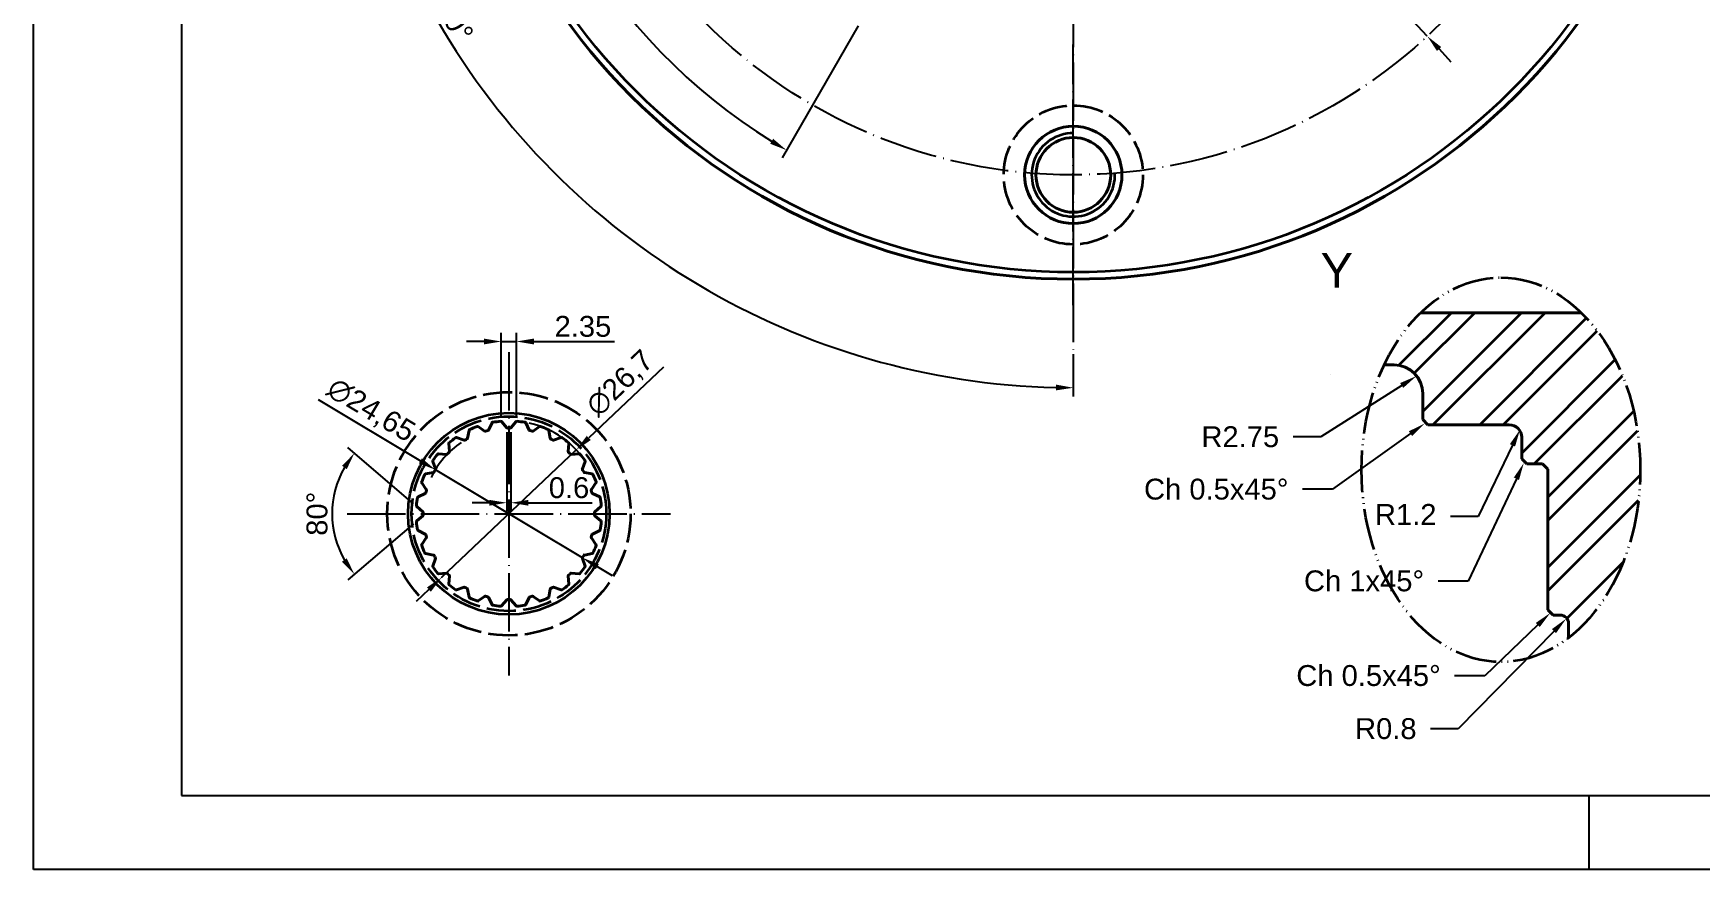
# Model space of a CAD drawing. Header units: millimetres. Extents: x 2429 to 2877, y 1091 to 1407.
# Drawn here: x 2429 to 2668.9, y 1091 to 1211.3 of the extents above; entities that cross this region are included whole.
import ezdxf
from ezdxf import colors
from ezdxf.entities.mleader import LeaderData, LeaderLine
from ezdxf.math import Vec2, Vec3

# ---------------------------------------------------------------- set-up
doc = ezdxf.new("R2010")
doc.units = ezdxf.units.MM
for name, pattern in [('ACAD_ISO02W100', [15, 12, -3]), ('ACAD_ISO04W100', [30, 24, -3, 0, -3]), ('ACAD_ISO05W100', [33, 24, -3, 0, -3, 0, -3])]:
    doc.linetypes.add(name, pattern=pattern)
for name, color, linetype, lineweight in [('AM_0', 7, 'Continuous', 40), ('AM_4', 1, 'ACAD_ISO04W100', 25), ('AM_5', 3, 'Continuous', 25), ('AM_7', 4, 'Continuous', 35), ('AM_8', 40, 'ACAD_ISO02W100', 35), ('AM_BOR', 2, 'ACAD_ISO05W100', 35)]:
    doc.layers.add(name, color=color, linetype=linetype, lineweight=lineweight)
doc.styles.get("Standard").update_dxf_attribs({"font": 'arial.ttf'})
doc.dimstyles.new('ISO-25', dxfattribs={"dimtxt": 3, "dimasz": 2.5, "dimexe": 1.25, "dimexo": 0.625, "dimtad": 1, "dimtxsty": 'Standard', "dimcen": 2.5, "dimadec": 0, "dimazin": 0, "dimtfac": 1, "dimtmove": 0, "dimatfit": 3, "dimfxl": 1, "dimarcsym": 0})

# ---------------------------------------------------------------- blocks, each defined once
blk = doc.blocks.new('A3 ZTL')
for p, q in [((19.57, 280.82), (19.57, 9.78)), ((19.57, 9.78), (401.17, 9.78))]:
    blk.add_line(p, q)
at = {"layer": 'AM_BOR', "color": 135, "linetype": 'Continuous', "lineweight": 25}
for p, q in [((0, 0), (0, 290.61)), ((410.96, 0), (0, 0))]:
    blk.add_line(p, q, dxfattribs=at)
at = {"layer": 'AM_BOR', "color": 135, "lineweight": 25}
blk.add_line((205.48, 9.78), (205.48, 0), dxfattribs=at)
blk = doc.blocks.new('*D42')
at = {"layer": 'AM_5', "color": 0, "lineweight": -2}
for p, q in [((2496.93, 1313.1), (2486.12, 1319.34)), ((2578.66, 1165.13), (2578.66, 1159.05))]:
    blk.add_line(p, q, dxfattribs=at)
blk.add_arc((2578.66, 1265.91), 105.61, 151.3564, 268.6436, dxfattribs=at)
at = {"layer": 'AM_5', "color": 0}
for points in [[(2485.62, 1316.74), (2486.34, 1316.33), (2487.2, 1318.72)], [(2576.17, 1160.75), (2576.16, 1159.92), (2578.66, 1160.3)]]:
    blk.add_solid(points, dxfattribs=at)
at = {"layer": 'Defpoints', "color": 0}
for p in [(2578.66, 1366.07), (2497.47, 1312.79), (2529.95, 1294.04), (2474.66, 1247.57), (2578.66, 1165.75)]:
    blk.add_point(p, dxfattribs=at)
at = {"layer": 'AM_5', "color": 0, "insert": (2489.07, 1214.19), "char_height": 3, "attachment_point": 5, "rotation": 300}
blk.add_mtext('120°', dxfattribs=at)
blk = doc.blocks.new('*D43')
at = {"layer": 'AM_5', "color": 0, "lineweight": -2}
blk.add_line((2547.72, 1212.33), (2536.79, 1193.38), dxfattribs=at)
blk.add_arc((2578.66, 1265.91), 82.5, 181.7363, 238.2637, dxfattribs=at)
at = {"layer": 'AM_5', "color": 0}
for points in [[(2495.78, 1263.41), (2496.62, 1263.42), (2496.16, 1265.91)], [(2535.48, 1196.1), (2535.05, 1195.39), (2537.41, 1194.46)]]:
    blk.add_solid(points, dxfattribs=at)
at = {"layer": 'Defpoints', "color": 0}
for p in [(2478.5, 1265.91), (2787.69, 1265.91), (2501.14, 1237.69), (2560.29, 1234.09), (2548.04, 1212.87)]:
    blk.add_point(p, dxfattribs=at)
at = {"layer": 'AM_5', "color": 0, "insert": (2509.08, 1225.74), "char_height": 3, "attachment_point": 5, "rotation": 300}
blk.add_mtext('60°', dxfattribs=at)
blk = doc.blocks.new('*D44')
at = {"layer": 'AM_5', "color": 0, "lineweight": -2}
for p, q in [((2503.49, 1347.18), (2526.04, 1322.81)), ((2629.59, 1210.85), (2527.74, 1320.97)), ((2631.29, 1209.02), (2632.98, 1207.18))]:
    blk.add_line(p, q, dxfattribs=at)
at = {"layer": 'AM_5', "color": 0}
for points in [[(2526.34, 1323.09), (2525.73, 1322.52), (2527.74, 1320.97)], [(2631.59, 1209.3), (2630.98, 1208.73), (2629.59, 1210.85)]]:
    blk.add_solid(points, dxfattribs=at)
at = {"layer": 'Defpoints', "color": 0}
for p in [(2527.74, 1320.97), (2629.59, 1210.85)]:
    blk.add_point(p, dxfattribs=at)
at = {"layer": 'AM_5', "color": 0, "insert": (2508.92, 1344.62), "char_height": 3, "attachment_point": 5, "rotation": 312.7669}
blk.add_mtext('∅150', dxfattribs=at)
blk = doc.blocks.new('*D62')
at = {"layer": 'AM_5', "color": 0, "lineweight": -2}
for p, q in [((2519.71, 1163.27), (2508.96, 1153.08)), ((2487.77, 1133), (2507.15, 1151.36)), ((2485.95, 1131.28), (2484.14, 1129.56))]:
    blk.add_line(p, q, dxfattribs=at)
blk.add_arc((2497.46, 1142.18), 13.35, 38.106, 77.321, dxfattribs=at)
at = {"layer": 'AM_5', "color": 0}
for points in [[(2508.67, 1153.39), (2509.25, 1152.78), (2507.15, 1151.36)], [(2485.67, 1131.58), (2486.24, 1130.97), (2487.77, 1133)]]:
    blk.add_solid(points, dxfattribs=at)
at = {"layer": 'Defpoints', "color": 0}
for p in [(2507.15, 1151.36), (2487.77, 1133)]:
    blk.add_point(p, dxfattribs=at)
at = {"layer": 'AM_5', "color": 0, "insert": (2513.54, 1160.84), "char_height": 3, "attachment_point": 5, "rotation": 43.4708}
blk.add_mtext('∅26,7', dxfattribs=at)
blk = doc.blocks.new('*D63')
at = {"layer": 'AM_5', "color": 0, "lineweight": -2}
for p, q in [((2470.01, 1158.6), (2484.73, 1149.79)), ((2508.04, 1135.85), (2486.88, 1148.51)), ((2510.18, 1134.57), (2512.33, 1133.29))]:
    blk.add_line(p, q, dxfattribs=at)
blk.add_arc((2497.46, 1142.18), 12.33, 123.7309, 154.9314, dxfattribs=at)
at = {"layer": 'AM_5', "color": 0}
for points in [[(2484.95, 1150.15), (2484.52, 1149.43), (2486.88, 1148.51)], [(2510.4, 1134.93), (2509.97, 1134.21), (2508.04, 1135.85)]]:
    blk.add_solid(points, dxfattribs=at)
at = {"layer": 'Defpoints', "color": 0}
for p in [(2486.88, 1148.51), (2508.04, 1135.85)]:
    blk.add_point(p, dxfattribs=at)
at = {"layer": 'AM_5', "color": 0, "insert": (2477.57, 1156.96), "char_height": 3, "attachment_point": 5, "rotation": 329.1205}
blk.add_mtext('∅24,65', dxfattribs=at)
blk = doc.blocks.new('*D64')
at = {"layer": 'AM_5', "color": 0, "lineweight": -2}
for p, q in [((2497.16, 1153.93), (2497.16, 1142.51)), ((2497.75, 1153.93), (2497.75, 1142.51)), ((2494.66, 1143.76), (2492.16, 1143.76)), ((2497.16, 1143.76), (2497.75, 1143.76)), ((2500.25, 1143.76), (2509.46, 1143.76))]:
    blk.add_line(p, q, dxfattribs=at)
at = {"layer": 'AM_5', "color": 0}
for points in [[(2494.66, 1144.17), (2494.66, 1143.34), (2497.16, 1143.76)], [(2500.25, 1144.17), (2500.25, 1143.34), (2497.75, 1143.76)]]:
    blk.add_solid(points, dxfattribs=at)
at = {"layer": 'Defpoints', "color": 0}
for p in [(2497.16, 1154.56), (2497.75, 1154.56), (2497.75, 1143.76)]:
    blk.add_point(p, dxfattribs=at)
at = {"layer": 'AM_5', "color": 0, "insert": (2506.11, 1145.91), "char_height": 3, "attachment_point": 5}
blk.add_mtext('0.6', dxfattribs=at)
blk = doc.blocks.new('*D66')
at = {"layer": 'AM_5', "color": 0, "lineweight": -2}
for p, q in [((2496.36, 1156.09), (2496.36, 1168.2)), ((2498.55, 1156.09), (2498.55, 1168.2)), ((2493.86, 1166.95), (2491.36, 1166.95)), ((2496.36, 1166.95), (2498.55, 1166.95)), ((2501.05, 1166.95), (2512.67, 1166.95))]:
    blk.add_line(p, q, dxfattribs=at)
at = {"layer": 'AM_5', "color": 0}
for points in [[(2493.86, 1167.37), (2493.86, 1166.53), (2496.36, 1166.95)], [(2501.05, 1167.37), (2501.05, 1166.53), (2498.55, 1166.95)]]:
    blk.add_solid(points, dxfattribs=at)
at = {"layer": 'Defpoints', "color": 0}
for p in [(2498.55, 1166.95), (2496.36, 1155.47), (2498.55, 1155.47)]:
    blk.add_point(p, dxfattribs=at)
at = {"layer": 'AM_5', "color": 0, "insert": (2508.11, 1169.11), "char_height": 3, "attachment_point": 5}
blk.add_mtext('2.35', dxfattribs=at)
blk = doc.blocks.new('*D67')
at = {"layer": 'AM_5', "color": 0, "lineweight": -2}
for p, q in [((2483.74, 1143.62), (2474.28, 1151.69)), ((2483.74, 1140.74), (2474.28, 1132.67))]:
    blk.add_line(p, q, dxfattribs=at)
blk.add_arc((2485.43, 1142.18), 13.4, 150.2183, 209.7817, dxfattribs=at)
at = {"layer": 'AM_5', "color": 0}
for points in [[(2473.45, 1149.08), (2474.14, 1148.6), (2475.23, 1150.88)], [(2474.14, 1135.76), (2473.45, 1135.28), (2475.23, 1133.48)]]:
    blk.add_solid(points, dxfattribs=at)
at = {"layer": 'Defpoints', "color": 0}
for p in [(2472.39, 1145.31), (2484.21, 1143.22), (2485.08, 1142.47), (2485.08, 1141.89), (2484.21, 1141.14)]:
    blk.add_point(p, dxfattribs=at)
at = {"layer": 'AM_5', "color": 0, "insert": (2469.87, 1142.18), "char_height": 3, "attachment_point": 5, "rotation": 90}
blk.add_mtext('80%%D', dxfattribs=at)

msp = doc.modelspace()

# ---------------------------------------------------------------- hatches: boundary and pattern name
at = {"layer": 'AM_7'}
h = msp.add_hatch(dxfattribs=at)
h.set_pattern_fill('ANSI32', color=256, scale=0.75, style=0)
h.set_pattern_definition([(45, (-2294.704, -574.283), (-5.051394, 5.051394), []), (45, (-2291.336, -574.283), (-5.051394, 5.051394), [])])
edge = h.paths.add_edge_path()
edge.add_arc((2641.372, 1153.171), 1.8, 0, 90, ccw=False)
edge.add_line((2643.172, 1153.171), (2643.172, 1150.096))
edge.add_line((2643.172, 1150.096), (2643.922, 1149.346))
edge.add_line((2643.922, 1149.346), (2646.172, 1149.346))
edge.add_line((2646.172, 1149.346), (2646.922, 1148.596))
edge.add_line((2646.922, 1148.596), (2646.922, 1128.346))
edge.add_line((2646.922, 1128.346), (2647.672, 1127.596))
edge.add_line((2647.672, 1127.596), (2648.722, 1127.596))
edge.add_arc((2648.722, 1126.396), 1.2, 0, 90, ccw=False)
edge.add_line((2649.922, 1126.396), (2649.922, 1124.351))
edge.add_ellipse((2640.183, 1148.509), major_axis=(0, 27.64), ratio=0.7252538, start_angle=209.06794, end_angle=324.8056)
edge.add_line((2651.736, 1171.096), (2628.629, 1171.096))
edge.add_ellipse((2640.183, 1148.509), major_axis=(0, 27.64), ratio=0.7252538, start_angle=35.1944, end_angle=56.91715)
edge.add_line((2623.387, 1163.596), (2624.797, 1163.596))
edge.add_arc((2624.797, 1159.471), 4.125, 0, 90, ccw=False)
edge.add_line((2628.922, 1159.471), (2628.922, 1155.721))
edge.add_line((2628.922, 1155.721), (2629.672, 1154.971))
edge.add_line((2629.672, 1154.971), (2641.372, 1154.971))

# ---------------------------------------------------------------- linework, layer by layer
at = {"layer": 'AM_0'}
for p, q in [((2651.736, 1171.096), (2628.629, 1171.096)), ((2623.387, 1163.596), (2624.797, 1163.596)), ((2615.69, 1162.264), (2615.69, 1162.264)), ((2628.922, 1155.721), (2628.922, 1159.471)), ((2491.524, 1153.045), (2491.732, 1154.171)), ((2493.971, 1154.058), (2493.027, 1154.707)), ((2494.538, 1154.21), (2495.031, 1155.244)), ((2497.164, 1154.556), (2496.421, 1155.427)), ((2497.751, 1154.556), (2498.495, 1155.427)), ((2500.377, 1154.21), (2499.884, 1155.244)), ((2500.945, 1154.058), (2501.888, 1154.707)), ((2503.391, 1153.045), (2503.183, 1154.171)), ((2628.922, 1155.721), (2629.672, 1154.971)), ((2629.672, 1154.971), (2641.372, 1154.971)), ((2488.914, 1151.139), (2488.824, 1152.28)), ((2491.015, 1152.751), (2489.936, 1153.134)), ((2503.9, 1152.751), (2504.979, 1153.134)), ((2506.001, 1151.139), (2506.091, 1152.28)), ((2643.172, 1150.096), (2643.172, 1153.171)), ((2486.886, 1148.622), (2486.504, 1149.702)), ((2488.499, 1150.723), (2487.357, 1150.814)), ((2506.417, 1150.723), (2507.558, 1150.814)), ((2508.029, 1148.622), (2508.411, 1149.702)), ((2643.172, 1150.096), (2643.922, 1149.346)), ((2643.922, 1149.346), (2646.172, 1149.346)), ((2646.172, 1149.346), (2646.922, 1148.596)), ((2485.579, 1145.667), (2484.93, 1146.61)), ((2486.593, 1148.114), (2485.467, 1147.905)), ((2508.323, 1148.114), (2509.449, 1147.905)), ((2509.336, 1145.667), (2509.985, 1146.61)), ((2646.922, 1128.346), (2646.922, 1148.596)), ((2485.427, 1145.099), (2484.394, 1144.607)), ((2509.488, 1145.099), (2510.522, 1144.607)), ((2485.081, 1142.474), (2484.211, 1143.217)), ((2485.081, 1141.886), (2484.211, 1141.143)), ((2509.834, 1142.474), (2510.705, 1143.217)), ((2509.834, 1141.886), (2510.705, 1141.143)), ((2485.427, 1139.26), (2484.394, 1139.753)), ((2509.488, 1139.26), (2510.522, 1139.753)), ((2485.579, 1138.693), (2484.93, 1137.749)), ((2509.336, 1138.693), (2509.985, 1137.749)), ((2486.593, 1136.246), (2485.467, 1136.454)), ((2486.886, 1135.737), (2486.504, 1134.658)), ((2508.029, 1135.737), (2508.411, 1134.658)), ((2508.323, 1136.246), (2509.449, 1136.454)), ((2488.499, 1133.636), (2487.357, 1133.546)), ((2488.914, 1133.221), (2488.824, 1132.079)), ((2506.001, 1133.221), (2506.091, 1132.079)), ((2506.417, 1133.636), (2507.558, 1133.546)), ((2491.015, 1131.609), (2489.936, 1131.226)), ((2491.524, 1131.315), (2491.732, 1130.189)), ((2493.971, 1130.301), (2493.027, 1129.653)), ((2494.538, 1130.149), (2495.031, 1129.116)), ((2497.164, 1129.803), (2496.421, 1128.933)), ((2497.751, 1129.803), (2498.495, 1128.933)), ((2500.377, 1130.149), (2499.884, 1129.116)), ((2500.945, 1130.301), (2501.888, 1129.653)), ((2503.391, 1131.315), (2503.183, 1130.189)), ((2503.9, 1131.609), (2504.979, 1131.226)), ((2646.922, 1128.346), (2647.672, 1127.596)), ((2647.672, 1127.596), (2648.722, 1127.596)), ((2649.922, 1124.351), (2649.922, 1126.396))]:
    msp.add_line(p, q, dxfattribs=at)
for centre, radius in [((2578.662, 1265.912), 90), ((2578.662, 1190.912), 7), ((2578.662, 1190.912), 5.375)]:
    msp.add_circle(centre, radius, dxfattribs=at)
for centre, radius, start, end in [((2624.797, 1159.471), 4.125, 0, 90), ((2491.88, 1154.143), 0.15, 114.9966, 169.51399), ((2497.458, 1142.18), 13.35, 110.0034, 114.9966), ((2492.942, 1154.583), 0.15, 55.48601, 110.0034), ((2494.056, 1154.182), 0.15, 235.48601, 285.82546), ((2497.458, 1142.18), 12.325, 104.17454, 105.82546), ((2494.403, 1154.275), 0.15, 284.17454, 334.51399), ((2495.166, 1155.179), 0.15, 99.9966, 154.51399), ((2497.458, 1142.18), 13.35, 95.0034, 99.9966), ((2496.306, 1155.33), 0.15, 40.48601, 95.0034), ((2497.278, 1154.654), 0.15, 220.48601, 270.82546), ((2497.458, 1142.18), 12.325, 89.17454, 90.82546), ((2497.637, 1154.654), 0.15, 269.17454, 319.51399), ((2498.609, 1155.33), 0.15, 84.9966, 139.51399), ((2497.458, 1142.18), 13.35, 80.0034, 84.9966), ((2499.749, 1155.179), 0.15, 25.48601, 80.0034), ((2500.513, 1154.275), 0.15, 205.48601, 255.82546), ((2497.458, 1142.18), 12.325, 74.17454, 75.82546), ((2500.86, 1154.182), 0.15, 254.17454, 304.51399), ((2501.973, 1154.583), 0.15, 69.9966, 124.51399), ((2497.458, 1142.18), 13.35, 65.0034, 69.9966), ((2503.036, 1154.143), 0.15, 10.48601, 65.0034), ((2641.372, 1153.171), 1.8, 0, 90), ((2488.973, 1152.292), 0.15, 129.9966, 184.51399), ((2497.458, 1142.18), 13.35, 125.0034, 129.9966), ((2489.886, 1152.992), 0.15, 70.48601, 125.0034), ((2491.065, 1152.892), 0.15, 250.48601, 300.82546), ((2497.458, 1142.18), 12.325, 119.17454, 120.82546), ((2491.376, 1153.072), 0.15, 299.17454, 349.51399), ((2503.539, 1153.072), 0.15, 190.48601, 240.82546), ((2497.458, 1142.18), 12.325, 59.17454, 60.82546), ((2503.85, 1152.892), 0.15, 239.17454, 289.51399), ((2505.03, 1152.992), 0.15, 54.9966, 109.51399), ((2497.458, 1142.18), 13.35, 50.0034, 54.9966), ((2505.942, 1152.292), 0.15, 355.48601, 50.0034), ((2486.645, 1149.752), 0.15, 144.9966, 199.51399), ((2497.458, 1142.18), 13.35, 140.0034, 144.9966), ((2487.345, 1150.664), 0.15, 85.48601, 140.0034), ((2488.51, 1150.873), 0.15, 265.48601, 315.82546), ((2497.458, 1142.18), 12.325, 134.17454, 135.82546), ((2488.765, 1151.127), 0.15, 314.17454, 4.51399), ((2506.151, 1151.127), 0.15, 175.48601, 225.82546), ((2497.458, 1142.18), 12.325, 44.17454, 45.82546), ((2506.405, 1150.873), 0.15, 224.17454, 274.51399), ((2507.57, 1150.664), 0.15, 39.9966, 94.51399), ((2497.458, 1142.18), 13.35, 35.0034, 39.9966), ((2508.27, 1149.752), 0.15, 340.48601, 35.0034), ((2485.054, 1146.695), 0.15, 159.9966, 214.51399), ((2497.458, 1142.18), 13.35, 155.0034, 159.9966), ((2485.494, 1147.758), 0.15, 100.48601, 155.0034), ((2486.565, 1148.261), 0.15, 280.48601, 330.82546), ((2497.458, 1142.18), 12.325, 149.17454, 150.82546), ((2486.745, 1148.572), 0.15, 329.17454, 19.51399), ((2508.17, 1148.572), 0.15, 160.48601, 210.82546), ((2497.458, 1142.18), 12.325, 29.17454, 30.82546), ((2508.35, 1148.261), 0.15, 209.17454, 259.51399), ((2509.421, 1147.758), 0.15, 24.9966, 79.51399), ((2497.458, 1142.18), 13.35, 20.0034, 24.9966), ((2509.861, 1146.695), 0.15, 325.48601, 20.0034), ((2497.458, 1142.18), 13.35, 170.0034, 174.9966), ((2484.458, 1144.471), 0.15, 115.48601, 170.0034), ((2485.362, 1145.235), 0.15, 295.48601, 345.82546), ((2497.458, 1142.18), 12.325, 164.17454, 165.82546), ((2485.456, 1145.582), 0.15, 344.17454, 34.51399), ((2509.46, 1145.582), 0.15, 145.48601, 195.82546), ((2497.458, 1142.18), 12.325, 14.17454, 15.82546), ((2509.553, 1145.235), 0.15, 194.17454, 244.51399), ((2510.457, 1144.471), 0.15, 9.9966, 64.51399), ((2497.458, 1142.18), 13.35, 5.0034, 9.9966), ((2484.308, 1143.331), 0.15, 174.9966, 229.51399), ((2484.984, 1142.36), 0.15, 359.17454, 49.51399), ((2484.984, 1142), 0.15, 310.48601, 0.82546), ((2497.458, 1142.18), 12.325, 179.17454, 180.82546), ((2509.931, 1142.36), 0.15, 130.48601, 180.82546), ((2497.458, 1142.18), 12.325, 359.17454, 0.82546), ((2509.931, 1142), 0.15, 179.17454, 229.51399), ((2510.607, 1143.331), 0.15, 310.48601, 5.0034), ((2484.308, 1141.029), 0.15, 130.48601, 185.0034), ((2497.458, 1142.18), 13.35, 185.0034, 189.9966), ((2484.458, 1139.888), 0.15, 189.9966, 244.51399), ((2510.457, 1139.888), 0.15, 295.48601, 350.0034), ((2497.458, 1142.18), 13.35, 350.0034, 354.9966), ((2510.607, 1141.029), 0.15, 354.9966, 49.51399), ((2485.054, 1137.664), 0.15, 145.48601, 200.0034), ((2497.458, 1142.18), 13.35, 200.0034, 204.9966), ((2485.362, 1139.125), 0.15, 14.17454, 64.51399), ((2497.458, 1142.18), 12.325, 194.17454, 195.82546), ((2485.456, 1138.778), 0.15, 325.48601, 15.82546), ((2509.46, 1138.778), 0.15, 164.17454, 214.51399), ((2497.458, 1142.18), 12.325, 344.17454, 345.82546), ((2509.553, 1139.125), 0.15, 115.48601, 165.82546), ((2497.458, 1142.18), 13.35, 335.0034, 339.9966), ((2509.861, 1137.664), 0.15, 339.9966, 34.51399), ((2485.494, 1136.602), 0.15, 204.9966, 259.51399), ((2486.645, 1134.608), 0.15, 160.48601, 215.0034), ((2486.565, 1136.099), 0.15, 29.17454, 79.51399), ((2497.458, 1142.18), 12.325, 209.17454, 210.82546), ((2486.745, 1135.787), 0.15, 340.48601, 30.82546), ((2508.17, 1135.787), 0.15, 149.17454, 199.51399), ((2497.458, 1142.18), 12.325, 329.17454, 330.82546), ((2508.35, 1136.099), 0.15, 100.48601, 150.82546), ((2508.27, 1134.608), 0.15, 324.9966, 19.51399), ((2509.421, 1136.602), 0.15, 280.48601, 335.0034), ((2497.458, 1142.18), 13.35, 215.0034, 219.9966), ((2487.345, 1133.696), 0.15, 219.9966, 274.51399), ((2488.51, 1133.487), 0.15, 44.17454, 94.51399), ((2497.458, 1142.18), 12.325, 224.17454, 225.82546), ((2488.765, 1133.232), 0.15, 355.48601, 45.82546), ((2506.151, 1133.232), 0.15, 134.17454, 184.51399), ((2497.458, 1142.18), 12.325, 314.17454, 315.82546), ((2506.405, 1133.487), 0.15, 85.48601, 135.82546), ((2507.57, 1133.696), 0.15, 265.48601, 320.0034), ((2497.458, 1142.18), 13.35, 320.0034, 324.9966), ((2488.973, 1132.068), 0.15, 175.48601, 230.0034), ((2497.458, 1142.18), 13.35, 230.0034, 234.9966), ((2489.886, 1131.367), 0.15, 234.9966, 289.51399), ((2491.065, 1131.467), 0.15, 59.17454, 109.51399), ((2497.458, 1142.18), 12.325, 239.17454, 240.82546), ((2491.376, 1131.287), 0.15, 10.48601, 60.82546), ((2491.88, 1130.216), 0.15, 190.48601, 245.0034), ((2497.458, 1142.18), 13.35, 245.0034, 249.9966), ((2494.056, 1130.178), 0.15, 74.17454, 124.51399), ((2497.458, 1142.18), 12.325, 254.17454, 255.82546), ((2494.403, 1130.085), 0.15, 25.48601, 75.82546), ((2497.278, 1129.706), 0.15, 89.17454, 139.51399), ((2497.458, 1142.18), 12.325, 269.17454, 270.82546), ((2497.637, 1129.706), 0.15, 40.48601, 90.82546), ((2500.513, 1130.085), 0.15, 104.17454, 154.51399), ((2497.458, 1142.18), 12.325, 284.17454, 285.82546), ((2500.86, 1130.178), 0.15, 55.48601, 105.82546), ((2497.458, 1142.18), 13.35, 290.0034, 294.9966), ((2503.036, 1130.216), 0.15, 294.9966, 349.51399), ((2503.539, 1131.287), 0.15, 119.17454, 169.51399), ((2497.458, 1142.18), 12.325, 299.17454, 300.82546), ((2503.85, 1131.467), 0.15, 70.48601, 120.82546), ((2505.03, 1131.367), 0.15, 250.48601, 305.0034), ((2497.458, 1142.18), 13.35, 305.0034, 309.9966), ((2505.942, 1132.068), 0.15, 309.9966, 4.51399), ((2492.942, 1129.776), 0.15, 249.9966, 304.51399), ((2495.166, 1129.18), 0.15, 205.48601, 260.0034), ((2497.458, 1142.18), 13.35, 260.0034, 264.9966), ((2496.306, 1129.03), 0.15, 264.9966, 319.51399), ((2498.609, 1129.03), 0.15, 220.48601, 275.0034), ((2497.458, 1142.18), 13.35, 275.0034, 279.9966), ((2499.749, 1129.18), 0.15, 279.9966, 334.51399), ((2501.973, 1129.776), 0.15, 235.48601, 290.0034), ((2648.722, 1126.396), 1.2, 0, 90)]:
    msp.add_arc(centre, radius, start, end, dxfattribs=at)
at = {"layer": 'AM_4', "color": 1, "ltscale": 0.35}
for p, q in [((2578.662, 1366.072), (2578.662, 1165.752)), ((2497.458, 1165.43), (2497.458, 1118.93))]:
    msp.add_line(p, q, dxfattribs=at)
at = {"layer": 'AM_4', "ltscale": 0.35}
msp.add_line((2578.662, 1172.162), (2578.662, 1209.662), dxfattribs=at)
at = {"layer": 'AM_4', "linetype": 'ACAD_ISO04W100', "ltscale": 0.35}
msp.add_line((2474.208, 1142.18), (2520.708, 1142.18), dxfattribs=at)
at = {"layer": 'AM_4', "ltscale": 0.35}
msp.add_circle((2578.662, 1265.912), 75, dxfattribs=at)
at = {"layer": 'AM_7'}
for centre, radius in [((2578.662, 1265.912), 89), ((2497.458, 1142.18), 14.5)]:
    msp.add_circle(centre, radius, dxfattribs=at)
msp.add_arc((2578.662, 1190.912), 6, 90, 2.29244, dxfattribs=at)
at = {"layer": 'AM_8', "ltscale": 0.35}
for centre, radius in [((2578.662, 1190.912), 10), ((2497.458, 1142.18), 17.5), ((2497.458, 1142.18), 14)]:
    msp.add_circle(centre, radius, dxfattribs=at)
at = {"layer": 'AM_BOR', "ltscale": 0.25}
msp.add_ellipse((2640.183, 1148.509), major_axis=(0, 27.64), ratio=0.7252538, dxfattribs=at)

# ---------------------------------------------------------------- block references
at = {"linetype": 'ByBlock', "lineweight": 0, "xscale": 1.089, "yscale": 1.089, "zscale": 1.089}
msp.add_blockref('A3 ZTL', (2429.046, 1090.997), dxfattribs=at)

# ---------------------------------------------------------------- texts
at = {"layer": 'AM_5', "insert": (2614.239, 1179.67), "char_height": 5, "attachment_point": 1}
msp.add_mtext_dynamic_manual_height_columns('Y', width=12.46166, gutter_width=12.5, heights=[0], dxfattribs=at)

# ---------------------------------------------------------------- dimensions: what is measured, and where the dimension line sits
at = {"layer": 'AM_5'}
for base, line1, line2, picture, middle in [((2474.659, 1247.573), ((2578.662, 1366.072), (2578.662, 1165.752)), ((2497.472, 1312.787), (2529.948, 1294.037)), '*D42', (2489.071, 1214.187)), ((2501.137, 1237.695), ((2560.287, 1234.085), (2548.037, 1212.868)), ((2478.502, 1265.912), (2787.691, 1265.912)), '*D43', (2509.082, 1225.74))]:
    dim = msp.add_angular_dim_2l(base=base, line1=line1, line2=line2, dimstyle='ISO-25', dxfattribs=at)
    dim.commit()
    dim.dimension.update_dxf_attribs({"geometry": picture, "text_midpoint": middle})
dim = msp.add_diameter_dim_2p(p1=(2629.588, 1210.853), p2=(2527.736, 1320.971), dimstyle='ISO-25', dxfattribs=at)
dim.commit()
dim.dimension.update_dxf_attribs({"geometry": '*D44', "text_midpoint": (2507.273, 1343.095), "dimtype": 163})
for base, p1, p2, text, picture, middle in [((2498.552, 1166.95), (2496.363, 1155.468), (2498.552, 1155.468), '2.35', '*D66', (2508.11, 1169.108)), ((2497.751, 1143.755), (2497.164, 1154.556), (2497.751, 1154.556), '0.6', '*D64', (2506.106, 1145.912))]:
    dim = msp.add_linear_dim(base=base, p1=p1, p2=p2, text=text, dimstyle='ISO-25', dxfattribs=at)
    dim.commit()
    dim.dimension.update_dxf_attribs({"geometry": picture, "text_midpoint": middle})
for p1, p2, picture, middle in [((2487.769, 1132.995), (2507.146, 1151.364), '*D62', (2513.536, 1160.835)), ((2508.036, 1135.854), (2486.88, 1148.505), '*D63', (2477.569, 1156.959))]:
    dim = msp.add_diameter_dim_2p(p1=p1, p2=p2, dimstyle='ISO-25', dxfattribs=at)
    dim.commit()
    dim.dimension.update_dxf_attribs({"geometry": picture, "text_midpoint": middle})
dim = msp.add_angular_dim_2l(base=(2472.395, 1145.307), line1=((2485.081, 1141.886), (2484.211, 1141.143)), line2=((2485.081, 1142.474), (2484.211, 1143.217)), text='80%%D', dimstyle='ISO-25', dxfattribs=at)
dim.commit()
dim.dimension.update_dxf_attribs({"geometry": '*D67', "text_midpoint": (2469.868, 1142.18)})

# ---------------------------------------------------------------- leaders
ml = msp.add_multileader_mtext('Standard', dxfattribs=at)
ml.set_content('R2.75', color=256)
ml.set_leader_properties()
ml.build(insert=Vec2(0, 0))
ml.multileader.update_dxf_attribs({"arrow_head_size": 2.5})
ctx = ml.context
ctx.base_point, ctx.char_height, ctx.arrow_head_size, ctx.plane_origin = Vec3(2595.586, 1153.236), 3, 2.5, Vec3(2628.016, 1161.97)
ctx.text_align_type = 2
notes = []
notes.append((ctx, [(0, (1, 1, 0), (2614.272, 1153.236), (-1, 0), 4, [(0, [(2628.016, 1161.97)], 0, [])])]))
ctx.mtext.insert, ctx.mtext.alignment, ctx.mtext.flow_direction = Vec3(2608.272, 1154.762), 3, 5
ml = msp.add_multileader_mtext('Standard', dxfattribs=at)
ml.set_content('Ch 0.5x45%%D', color=256)
ml.set_leader_properties()
ml.build(insert=Vec2(0, 0))
ml.multileader.update_dxf_attribs({"arrow_head_size": 2.5})
ctx = ml.context
ctx.base_point, ctx.char_height, ctx.arrow_head_size, ctx.plane_origin = Vec3(2587.319, 1145.694), 3, 2.5, Vec3(2629.2, 1155.152)
ctx.text_align_type = 2
notes.append((ctx, [(0, (1, 1, 0), (2615.951, 1145.694), (-1, 0), 4.338, [(0, [(2629.2, 1155.152)], 0, [])])]))
ctx.mtext.insert, ctx.mtext.alignment, ctx.mtext.flow_direction = Vec3(2609.613, 1147.22), 3, 5
ml = msp.add_multileader_mtext('Standard', dxfattribs=at)
ml.set_content('R1.2', color=256)
ml.set_leader_properties()
ml.build(insert=Vec2(0, 0))
ml.multileader.update_dxf_attribs({"arrow_head_size": 2.5})
ctx = ml.context
ctx.base_point, ctx.char_height, ctx.arrow_head_size, ctx.plane_origin = Vec3(2620.605, 1141.777), 3, 2.5, Vec3(2642.926, 1154.273)
ctx.text_align_type = 2
notes.append((ctx, [(0, (1, 1, 0), (2636.907, 1141.777), (-1, 0), 4, [(0, [(2642.926, 1154.273)], 0, [])])]))
ctx.mtext.insert, ctx.mtext.alignment, ctx.mtext.flow_direction = Vec3(2630.907, 1143.577), 3, 5
ml = msp.add_multileader_mtext('Standard', dxfattribs=at)
ml.set_content('Ch 1x45%%D', color=256)
ml.set_leader_properties()
ml.build(insert=Vec2(0, 0))
ml.multileader.update_dxf_attribs({"arrow_head_size": 2.5})
ctx = ml.context
ctx.base_point, ctx.char_height, ctx.arrow_head_size, ctx.plane_origin = Vec3(2610.331, 1132.501), 3, 2.5, Vec3(2643.474, 1149.477)
ctx.text_align_type = 2
notes.append((ctx, [(0, (1, 1, 0), (2635.468, 1132.501), (-1, 0), 4.338, [(0, [(2643.474, 1149.477)], 0, [])])]))
ctx.mtext.insert, ctx.mtext.alignment, ctx.mtext.flow_direction = Vec3(2629.13, 1134.027), 3, 5
ml = msp.add_multileader_mtext('Standard', dxfattribs=at)
ml.set_content('Ch 0.5x45%%D', color=256)
ml.set_leader_properties()
ml.build(insert=Vec2(0, 0))
ml.multileader.update_dxf_attribs({"arrow_head_size": 2.5})
ctx = ml.context
ctx.base_point, ctx.char_height, ctx.arrow_head_size, ctx.plane_origin = Vec3(2609.225, 1118.888), 3, 2.5, Vec3(2647.288, 1127.913)
ctx.text_align_type = 2
notes.append((ctx, [(0, (1, 1, 0), (2637.856, 1118.888), (-1, 0), 4.338, [(0, [(2647.288, 1127.913)], 0, [])])]))
ctx.mtext.insert, ctx.mtext.alignment, ctx.mtext.flow_direction = Vec3(2631.519, 1120.414), 3, 5
ml = msp.add_multileader_mtext('Standard', dxfattribs=at)
ml.set_content('R0.8', color=256)
ml.set_leader_properties()
ml.build(insert=Vec2(0, 0))
ml.multileader.update_dxf_attribs({"arrow_head_size": 2.5})
ctx = ml.context
ctx.base_point, ctx.char_height, ctx.arrow_head_size, ctx.plane_origin = Vec3(2617.707, 1111.254), 3, 2.5, Vec3(2649.571, 1127.091)
ctx.text_align_type = 2
notes.append((ctx, [(0, (1, 1, 0), (2634.046, 1111.254), (-1, 0), 4, [(0, [(2649.571, 1127.091)], 0, [])])]))
ctx.mtext.insert, ctx.mtext.alignment, ctx.mtext.flow_direction = Vec3(2628.046, 1112.78), 3, 5
for ctx, leaders in notes:
    for number, flags, end, landing, length, lines in leaders:
        leader = LeaderData()
        leader.index, (leader.has_last_leader_line, leader.has_dogleg_vector, leader.attachment_direction) = number, flags
        leader.last_leader_point, leader.dogleg_vector, leader.dogleg_length = Vec3(end), Vec3(landing), length
        for number, points, colour, breaks in lines:
            line = LeaderLine()
            line.index, line.vertices, line.color, line.breaks = number, Vec3.list(points), colors.encode_raw_color(colour), breaks
            leader.lines.append(line)
        ctx.leaders.append(leader)

doc.saveas('drawing.dxf')
